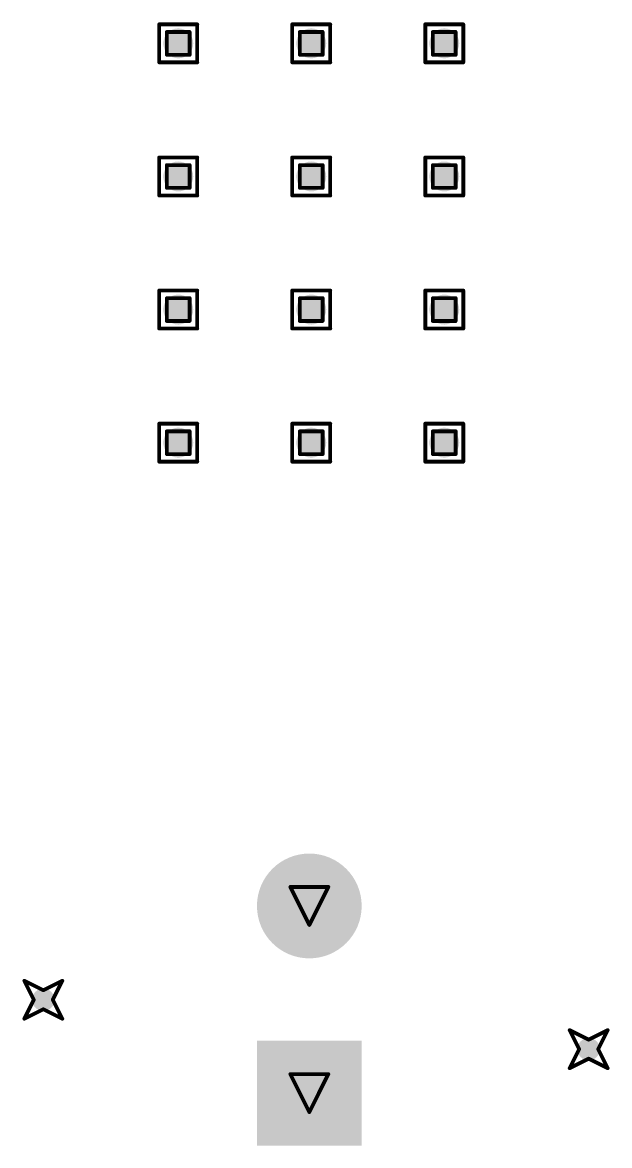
# Model space of a CAD drawing. Header units: millimetres. Extents: x -25 to 478, y -31 to 252.
# Drawn here: x 328.14 to 335.98, y 38.65 to 53.66 of the extents above; entities that cross this region are included whole.
import ezdxf

# ---------------------------------------------------------------- set-up
doc = ezdxf.new("R2010")
doc.units = ezdxf.units.MM
for name, color, linetype in [('DrillDrawing', 1, 'Continuous'), ('MultiLayer', 9, 'Continuous'), ('PadHoleLayer', 156, 'Continuous'), ('ViaHoleLayer', 16, 'Continuous')]:
    doc.layers.add(name, color=color, linetype=linetype)

# ---------------------------------------------------------------- blocks, each defined once
blk = doc.blocks.new('JST_B2B_EH_A_525')
at = {"layer": 'MultiLayer'}
blk.add_hatch(color=9, dxfattribs=at).paths.add_polyline_path([(-1.95, 0.7), (-0.55, 0.7), (-0.55, -0.7), (-1.95, -0.7)])
h = blk.add_hatch(color=9, dxfattribs=at)
edge = h.paths.add_edge_path()
edge.add_arc((1.25, 0), 0.7, 0, 360)
at = {"layer": 'PadHoleLayer'}
h = blk.add_hatch(color=156, dxfattribs=at)
edge = h.paths.add_edge_path()
edge.add_arc((-1.25, 0), 0.45, 0, 360)
h = blk.add_hatch(color=156, dxfattribs=at)
edge = h.paths.add_edge_path()
edge.add_arc((1.25, 0), 0.45, 0, 360)

msp = doc.modelspace()

# ---------------------------------------------------------------- hatches: boundary and pattern name
at = {"layer": 'ViaHoleLayer'}
h = msp.add_hatch(color=16, dxfattribs=at)
edge = h.paths.add_edge_path()
edge.add_arc((330.218, 53.377), 0.2, 0, 360)
h = msp.add_hatch(color=16, dxfattribs=at)
edge = h.paths.add_edge_path()
edge.add_arc((331.996, 53.377), 0.2, 0, 360)
h = msp.add_hatch(color=16, dxfattribs=at)
edge = h.paths.add_edge_path()
edge.add_arc((333.774, 53.377), 0.2, 0, 360)
h = msp.add_hatch(color=16, dxfattribs=at)
edge = h.paths.add_edge_path()
edge.add_arc((330.218, 51.599), 0.2, 0, 360)
h = msp.add_hatch(color=16, dxfattribs=at)
edge = h.paths.add_edge_path()
edge.add_arc((331.996, 51.599), 0.2, 0, 360)
h = msp.add_hatch(color=16, dxfattribs=at)
edge = h.paths.add_edge_path()
edge.add_arc((333.774, 51.599), 0.2, 0, 360)
h = msp.add_hatch(color=16, dxfattribs=at)
edge = h.paths.add_edge_path()
edge.add_arc((330.218, 49.821), 0.2, 0, 360)
h = msp.add_hatch(color=16, dxfattribs=at)
edge = h.paths.add_edge_path()
edge.add_arc((331.996, 49.821), 0.2, 0, 360)
h = msp.add_hatch(color=16, dxfattribs=at)
edge = h.paths.add_edge_path()
edge.add_arc((333.774, 49.821), 0.2, 0, 360)
h = msp.add_hatch(color=16, dxfattribs=at)
edge = h.paths.add_edge_path()
edge.add_arc((330.218, 48.043), 0.2, 0, 360)
h = msp.add_hatch(color=16, dxfattribs=at)
edge = h.paths.add_edge_path()
edge.add_arc((331.996, 48.043), 0.2, 0, 360)
h = msp.add_hatch(color=16, dxfattribs=at)
edge = h.paths.add_edge_path()
edge.add_arc((333.774, 48.043), 0.2, 0, 360)
h = msp.add_hatch(color=16, dxfattribs=at)
edge = h.paths.add_edge_path()
edge.add_arc((328.414, 40.601), 0.15, 0, 360)
h = msp.add_hatch(color=16, dxfattribs=at)
edge = h.paths.add_edge_path()
edge.add_arc((335.704, 39.941), 0.15, 0, 360)

# ---------------------------------------------------------------- linework, layer by layer
at = {"layer": 'DrillDrawing', "const_width": 0.0508}
for points in [[(329.964, 53.631), (330.472, 53.631)], [(329.964, 53.123), (329.964, 53.631)], [(330.472, 53.123), (330.472, 53.631)], [(331.742, 53.631), (332.25, 53.631)], [(331.742, 53.123), (331.742, 53.631)], [(332.25, 53.123), (332.25, 53.631)], [(333.52, 53.631), (334.028, 53.631)], [(333.52, 53.123), (333.52, 53.631)], [(334.028, 53.123), (334.028, 53.631)], [(330.065, 53.529), (330.37, 53.529)], [(330.065, 53.224), (330.065, 53.529)], [(330.37, 53.224), (330.37, 53.529)], [(331.843, 53.529), (332.148, 53.529)], [(331.843, 53.224), (331.843, 53.529)], [(332.148, 53.224), (332.148, 53.529)], [(333.621, 53.529), (333.926, 53.529)], [(333.621, 53.224), (333.621, 53.529)], [(333.926, 53.224), (333.926, 53.529)], [(329.964, 53.123), (330.472, 53.123)], [(330.065, 53.224), (330.37, 53.224)], [(331.742, 53.123), (332.25, 53.123)], [(331.843, 53.224), (332.148, 53.224)], [(333.52, 53.123), (334.028, 53.123)], [(333.621, 53.224), (333.926, 53.224)], [(329.964, 51.853), (330.472, 51.853)], [(329.964, 51.345), (329.964, 51.853)], [(330.065, 51.751), (330.37, 51.751)], [(330.065, 51.446), (330.065, 51.751)], [(330.37, 51.446), (330.37, 51.751)], [(330.472, 51.345), (330.472, 51.853)], [(331.742, 51.853), (332.25, 51.853)], [(331.742, 51.345), (331.742, 51.853)], [(331.843, 51.751), (332.148, 51.751)], [(331.843, 51.446), (331.843, 51.751)], [(332.148, 51.446), (332.148, 51.751)], [(332.25, 51.345), (332.25, 51.853)], [(333.52, 51.853), (334.028, 51.853)], [(333.52, 51.345), (333.52, 51.853)], [(333.621, 51.751), (333.926, 51.751)], [(333.621, 51.446), (333.621, 51.751)], [(333.926, 51.446), (333.926, 51.751)], [(334.028, 51.345), (334.028, 51.853)], [(330.065, 51.446), (330.37, 51.446)], [(331.843, 51.446), (332.148, 51.446)], [(333.621, 51.446), (333.926, 51.446)], [(329.964, 51.345), (330.472, 51.345)], [(331.742, 51.345), (332.25, 51.345)], [(333.52, 51.345), (334.028, 51.345)], [(329.964, 50.075), (330.472, 50.075)], [(329.964, 49.567), (329.964, 50.075)], [(330.065, 49.973), (330.37, 49.973)], [(330.065, 49.668), (330.065, 49.973)], [(330.37, 49.668), (330.37, 49.973)], [(330.472, 49.567), (330.472, 50.075)], [(331.742, 50.075), (332.25, 50.075)], [(331.742, 49.567), (331.742, 50.075)], [(331.843, 49.973), (332.148, 49.973)], [(331.843, 49.668), (331.843, 49.973)], [(332.148, 49.668), (332.148, 49.973)], [(332.25, 49.567), (332.25, 50.075)], [(333.52, 50.075), (334.028, 50.075)], [(333.52, 49.567), (333.52, 50.075)], [(333.621, 49.973), (333.926, 49.973)], [(333.621, 49.668), (333.621, 49.973)], [(333.926, 49.668), (333.926, 49.973)], [(334.028, 49.567), (334.028, 50.075)], [(330.065, 49.668), (330.37, 49.668)], [(331.843, 49.668), (332.148, 49.668)], [(333.621, 49.668), (333.926, 49.668)], [(329.964, 49.567), (330.472, 49.567)], [(331.742, 49.567), (332.25, 49.567)], [(333.52, 49.567), (334.028, 49.567)], [(329.964, 48.297), (330.472, 48.297)], [(329.964, 47.789), (329.964, 48.297)], [(330.472, 47.789), (330.472, 48.297)], [(331.742, 48.297), (332.25, 48.297)], [(331.742, 47.789), (331.742, 48.297)], [(332.25, 47.789), (332.25, 48.297)], [(333.52, 48.297), (334.028, 48.297)], [(333.52, 47.789), (333.52, 48.297)], [(334.028, 47.789), (334.028, 48.297)], [(330.065, 48.195), (330.37, 48.195)], [(330.065, 47.89), (330.065, 48.195)], [(330.37, 47.89), (330.37, 48.195)], [(331.843, 48.195), (332.148, 48.195)], [(331.843, 47.89), (331.843, 48.195)], [(332.148, 47.89), (332.148, 48.195)], [(333.621, 48.195), (333.926, 48.195)], [(333.621, 47.89), (333.621, 48.195)], [(333.926, 47.89), (333.926, 48.195)], [(330.065, 47.89), (330.37, 47.89)], [(331.843, 47.89), (332.148, 47.89)], [(333.621, 47.89), (333.926, 47.89)], [(329.964, 47.789), (330.472, 47.789)], [(331.742, 47.789), (332.25, 47.789)], [(333.52, 47.789), (334.028, 47.789)], [(331.716, 42.108), (332.224, 42.108)], [(331.716, 42.108), (331.97, 41.6)], [(331.97, 41.6), (332.224, 42.108)], [(328.16, 40.855), (328.414, 40.728)], [(328.16, 40.855), (328.287, 40.601)], [(328.414, 40.728), (328.668, 40.855)], [(328.541, 40.601), (328.668, 40.855)], [(328.16, 40.347), (328.287, 40.601)], [(328.541, 40.601), (328.668, 40.347)], [(328.16, 40.347), (328.414, 40.474)], [(328.414, 40.474), (328.668, 40.347)], [(335.45, 40.195), (335.704, 40.068)], [(335.45, 40.195), (335.577, 39.941)], [(335.704, 40.068), (335.958, 40.195)], [(335.831, 39.941), (335.958, 40.195)], [(335.45, 39.687), (335.577, 39.941)], [(335.831, 39.941), (335.958, 39.687)], [(335.45, 39.687), (335.704, 39.814)], [(335.704, 39.814), (335.958, 39.687)], [(331.716, 39.608), (332.224, 39.608)], [(331.716, 39.608), (331.97, 39.1)], [(331.97, 39.1), (332.224, 39.608)]]:
    msp.add_lwpolyline(points, dxfattribs=at)
at = {"layer": 'DrillDrawing', "const_width": 0.0254}
for points in [[(329.951, 53.631, 1), (329.977, 53.631, 1)], [(329.951, 53.631, 1), (329.977, 53.631, 1)], [(330.459, 53.631, 1), (330.485, 53.631, 1)], [(330.459, 53.631, 1), (330.485, 53.631, 1)], [(331.729, 53.631, 1), (331.755, 53.631, 1)], [(331.729, 53.631, 1), (331.755, 53.631, 1)], [(332.237, 53.631, 1), (332.263, 53.631, 1)], [(332.237, 53.631, 1), (332.263, 53.631, 1)], [(333.507, 53.631, 1), (333.533, 53.631, 1)], [(333.507, 53.631, 1), (333.533, 53.631, 1)], [(334.015, 53.631, 1), (334.041, 53.631, 1)], [(334.015, 53.631, 1), (334.041, 53.631, 1)], [(330.053, 53.529, 1), (330.078, 53.529, 1)], [(330.053, 53.529, 1), (330.078, 53.529, 1)], [(330.358, 53.529, 1), (330.383, 53.529, 1)], [(330.358, 53.529, 1), (330.383, 53.529, 1)], [(331.831, 53.529, 1), (331.856, 53.529, 1)], [(331.831, 53.529, 1), (331.856, 53.529, 1)], [(332.136, 53.529, 1), (332.161, 53.529, 1)], [(332.136, 53.529, 1), (332.161, 53.529, 1)], [(333.609, 53.529, 1), (333.634, 53.529, 1)], [(333.609, 53.529, 1), (333.634, 53.529, 1)], [(333.914, 53.529, 1), (333.939, 53.529, 1)], [(333.914, 53.529, 1), (333.939, 53.529, 1)], [(329.951, 53.123, 1), (329.977, 53.123, 1)], [(329.951, 53.123, 1), (329.977, 53.123, 1)], [(330.053, 53.224, 1), (330.078, 53.224, 1)], [(330.053, 53.224, 1), (330.078, 53.224, 1)], [(330.358, 53.224, 1), (330.383, 53.224, 1)], [(330.358, 53.224, 1), (330.383, 53.224, 1)], [(330.459, 53.123, 1), (330.485, 53.123, 1)], [(330.459, 53.123, 1), (330.485, 53.123, 1)], [(331.729, 53.123, 1), (331.755, 53.123, 1)], [(331.729, 53.123, 1), (331.755, 53.123, 1)], [(331.831, 53.224, 1), (331.856, 53.224, 1)], [(331.831, 53.224, 1), (331.856, 53.224, 1)], [(332.136, 53.224, 1), (332.161, 53.224, 1)], [(332.136, 53.224, 1), (332.161, 53.224, 1)], [(332.237, 53.123, 1), (332.263, 53.123, 1)], [(332.237, 53.123, 1), (332.263, 53.123, 1)], [(333.507, 53.123, 1), (333.533, 53.123, 1)], [(333.507, 53.123, 1), (333.533, 53.123, 1)], [(333.609, 53.224, 1), (333.634, 53.224, 1)], [(333.609, 53.224, 1), (333.634, 53.224, 1)], [(333.914, 53.224, 1), (333.939, 53.224, 1)], [(333.914, 53.224, 1), (333.939, 53.224, 1)], [(334.015, 53.123, 1), (334.041, 53.123, 1)], [(334.015, 53.123, 1), (334.041, 53.123, 1)], [(329.951, 51.853, 1), (329.977, 51.853, 1)], [(329.951, 51.853, 1), (329.977, 51.853, 1)], [(330.053, 51.751, 1), (330.078, 51.751, 1)], [(330.053, 51.751, 1), (330.078, 51.751, 1)], [(330.358, 51.751, 1), (330.383, 51.751, 1)], [(330.358, 51.751, 1), (330.383, 51.751, 1)], [(330.459, 51.853, 1), (330.485, 51.853, 1)], [(330.459, 51.853, 1), (330.485, 51.853, 1)], [(331.729, 51.853, 1), (331.755, 51.853, 1)], [(331.729, 51.853, 1), (331.755, 51.853, 1)], [(331.831, 51.751, 1), (331.856, 51.751, 1)], [(331.831, 51.751, 1), (331.856, 51.751, 1)], [(332.136, 51.751, 1), (332.161, 51.751, 1)], [(332.136, 51.751, 1), (332.161, 51.751, 1)], [(332.237, 51.853, 1), (332.263, 51.853, 1)], [(332.237, 51.853, 1), (332.263, 51.853, 1)], [(333.507, 51.853, 1), (333.533, 51.853, 1)], [(333.507, 51.853, 1), (333.533, 51.853, 1)], [(333.609, 51.751, 1), (333.634, 51.751, 1)], [(333.609, 51.751, 1), (333.634, 51.751, 1)], [(333.914, 51.751, 1), (333.939, 51.751, 1)], [(333.914, 51.751, 1), (333.939, 51.751, 1)], [(334.015, 51.853, 1), (334.041, 51.853, 1)], [(334.015, 51.853, 1), (334.041, 51.853, 1)], [(330.053, 51.446, 1), (330.078, 51.446, 1)], [(330.053, 51.446, 1), (330.078, 51.446, 1)], [(330.358, 51.446, 1), (330.383, 51.446, 1)], [(330.358, 51.446, 1), (330.383, 51.446, 1)], [(331.831, 51.446, 1), (331.856, 51.446, 1)], [(331.831, 51.446, 1), (331.856, 51.446, 1)], [(332.136, 51.446, 1), (332.161, 51.446, 1)], [(332.136, 51.446, 1), (332.161, 51.446, 1)], [(333.609, 51.446, 1), (333.634, 51.446, 1)], [(333.609, 51.446, 1), (333.634, 51.446, 1)], [(333.914, 51.446, 1), (333.939, 51.446, 1)], [(333.914, 51.446, 1), (333.939, 51.446, 1)], [(329.951, 51.345, 1), (329.977, 51.345, 1)], [(329.951, 51.345, 1), (329.977, 51.345, 1)], [(330.459, 51.345, 1), (330.485, 51.345, 1)], [(330.459, 51.345, 1), (330.485, 51.345, 1)], [(331.729, 51.345, 1), (331.755, 51.345, 1)], [(331.729, 51.345, 1), (331.755, 51.345, 1)], [(332.237, 51.345, 1), (332.263, 51.345, 1)], [(332.237, 51.345, 1), (332.263, 51.345, 1)], [(333.507, 51.345, 1), (333.533, 51.345, 1)], [(333.507, 51.345, 1), (333.533, 51.345, 1)], [(334.015, 51.345, 1), (334.041, 51.345, 1)], [(334.015, 51.345, 1), (334.041, 51.345, 1)], [(329.951, 50.075, 1), (329.977, 50.075, 1)], [(329.951, 50.075, 1), (329.977, 50.075, 1)], [(330.053, 49.973, 1), (330.078, 49.973, 1)], [(330.053, 49.973, 1), (330.078, 49.973, 1)], [(330.358, 49.973, 1), (330.383, 49.973, 1)], [(330.358, 49.973, 1), (330.383, 49.973, 1)], [(330.459, 50.075, 1), (330.485, 50.075, 1)], [(330.459, 50.075, 1), (330.485, 50.075, 1)], [(331.729, 50.075, 1), (331.755, 50.075, 1)], [(331.729, 50.075, 1), (331.755, 50.075, 1)], [(331.831, 49.973, 1), (331.856, 49.973, 1)], [(331.831, 49.973, 1), (331.856, 49.973, 1)], [(332.136, 49.973, 1), (332.161, 49.973, 1)], [(332.136, 49.973, 1), (332.161, 49.973, 1)], [(332.237, 50.075, 1), (332.263, 50.075, 1)], [(332.237, 50.075, 1), (332.263, 50.075, 1)], [(333.507, 50.075, 1), (333.533, 50.075, 1)], [(333.507, 50.075, 1), (333.533, 50.075, 1)], [(333.609, 49.973, 1), (333.634, 49.973, 1)], [(333.609, 49.973, 1), (333.634, 49.973, 1)], [(333.914, 49.973, 1), (333.939, 49.973, 1)], [(333.914, 49.973, 1), (333.939, 49.973, 1)], [(334.015, 50.075, 1), (334.041, 50.075, 1)], [(334.015, 50.075, 1), (334.041, 50.075, 1)], [(330.053, 49.668, 1), (330.078, 49.668, 1)], [(330.053, 49.668, 1), (330.078, 49.668, 1)], [(330.358, 49.668, 1), (330.383, 49.668, 1)], [(330.358, 49.668, 1), (330.383, 49.668, 1)], [(331.831, 49.668, 1), (331.856, 49.668, 1)], [(331.831, 49.668, 1), (331.856, 49.668, 1)], [(332.136, 49.668, 1), (332.161, 49.668, 1)], [(332.136, 49.668, 1), (332.161, 49.668, 1)], [(333.609, 49.668, 1), (333.634, 49.668, 1)], [(333.609, 49.668, 1), (333.634, 49.668, 1)], [(333.914, 49.668, 1), (333.939, 49.668, 1)], [(333.914, 49.668, 1), (333.939, 49.668, 1)], [(329.951, 49.567, 1), (329.977, 49.567, 1)], [(329.951, 49.567, 1), (329.977, 49.567, 1)], [(330.459, 49.567, 1), (330.485, 49.567, 1)], [(330.459, 49.567, 1), (330.485, 49.567, 1)], [(331.729, 49.567, 1), (331.755, 49.567, 1)], [(331.729, 49.567, 1), (331.755, 49.567, 1)], [(332.237, 49.567, 1), (332.263, 49.567, 1)], [(332.237, 49.567, 1), (332.263, 49.567, 1)], [(333.507, 49.567, 1), (333.533, 49.567, 1)], [(333.507, 49.567, 1), (333.533, 49.567, 1)], [(334.015, 49.567, 1), (334.041, 49.567, 1)], [(334.015, 49.567, 1), (334.041, 49.567, 1)], [(329.951, 48.297, 1), (329.977, 48.297, 1)], [(329.951, 48.297, 1), (329.977, 48.297, 1)], [(330.459, 48.297, 1), (330.485, 48.297, 1)], [(330.459, 48.297, 1), (330.485, 48.297, 1)], [(331.729, 48.297, 1), (331.755, 48.297, 1)], [(331.729, 48.297, 1), (331.755, 48.297, 1)], [(332.237, 48.297, 1), (332.263, 48.297, 1)], [(332.237, 48.297, 1), (332.263, 48.297, 1)], [(333.507, 48.297, 1), (333.533, 48.297, 1)], [(333.507, 48.297, 1), (333.533, 48.297, 1)], [(334.015, 48.297, 1), (334.041, 48.297, 1)], [(334.015, 48.297, 1), (334.041, 48.297, 1)], [(330.053, 48.195, 1), (330.078, 48.195, 1)], [(330.053, 48.195, 1), (330.078, 48.195, 1)], [(330.358, 48.195, 1), (330.383, 48.195, 1)], [(330.358, 48.195, 1), (330.383, 48.195, 1)], [(331.831, 48.195, 1), (331.856, 48.195, 1)], [(331.831, 48.195, 1), (331.856, 48.195, 1)], [(332.136, 48.195, 1), (332.161, 48.195, 1)], [(332.136, 48.195, 1), (332.161, 48.195, 1)], [(333.609, 48.195, 1), (333.634, 48.195, 1)], [(333.609, 48.195, 1), (333.634, 48.195, 1)], [(333.914, 48.195, 1), (333.939, 48.195, 1)], [(333.914, 48.195, 1), (333.939, 48.195, 1)], [(330.053, 47.89, 1), (330.078, 47.89, 1)], [(330.053, 47.89, 1), (330.078, 47.89, 1)], [(330.358, 47.89, 1), (330.383, 47.89, 1)], [(330.358, 47.89, 1), (330.383, 47.89, 1)], [(331.831, 47.89, 1), (331.856, 47.89, 1)], [(331.831, 47.89, 1), (331.856, 47.89, 1)], [(332.136, 47.89, 1), (332.161, 47.89, 1)], [(332.136, 47.89, 1), (332.161, 47.89, 1)], [(333.609, 47.89, 1), (333.634, 47.89, 1)], [(333.609, 47.89, 1), (333.634, 47.89, 1)], [(333.914, 47.89, 1), (333.939, 47.89, 1)], [(333.914, 47.89, 1), (333.939, 47.89, 1)], [(329.951, 47.789, 1), (329.977, 47.789, 1)], [(329.951, 47.789, 1), (329.977, 47.789, 1)], [(330.459, 47.789, 1), (330.485, 47.789, 1)], [(330.459, 47.789, 1), (330.485, 47.789, 1)], [(331.729, 47.789, 1), (331.755, 47.789, 1)], [(331.729, 47.789, 1), (331.755, 47.789, 1)], [(332.237, 47.789, 1), (332.263, 47.789, 1)], [(332.237, 47.789, 1), (332.263, 47.789, 1)], [(333.507, 47.789, 1), (333.533, 47.789, 1)], [(333.507, 47.789, 1), (333.533, 47.789, 1)], [(334.015, 47.789, 1), (334.041, 47.789, 1)], [(334.015, 47.789, 1), (334.041, 47.789, 1)], [(331.704, 42.108, 1), (331.729, 42.108, 1)], [(331.704, 42.108, 1), (331.729, 42.108, 1)], [(332.212, 42.108, 1), (332.237, 42.108, 1)], [(332.212, 42.108, 1), (332.237, 42.108, 1)], [(331.958, 41.6, 1), (331.983, 41.6, 1)], [(331.958, 41.6, 1), (331.983, 41.6, 1)], [(328.148, 40.855, 1), (328.173, 40.855, 1)], [(328.148, 40.855, 1), (328.173, 40.855, 1)], [(328.656, 40.855, 1), (328.681, 40.855, 1)], [(328.656, 40.855, 1), (328.681, 40.855, 1)], [(328.402, 40.728, 1), (328.427, 40.728, 1)], [(328.402, 40.728, 1), (328.427, 40.728, 1)], [(328.275, 40.601, 1), (328.3, 40.601, 1)], [(328.275, 40.601, 1), (328.3, 40.601, 1)], [(328.529, 40.601, 1), (328.554, 40.601, 1)], [(328.529, 40.601, 1), (328.554, 40.601, 1)], [(328.148, 40.347, 1), (328.173, 40.347, 1)], [(328.148, 40.347, 1), (328.173, 40.347, 1)], [(328.402, 40.474, 1), (328.427, 40.474, 1)], [(328.402, 40.474, 1), (328.427, 40.474, 1)], [(328.656, 40.347, 1), (328.681, 40.347, 1)], [(328.656, 40.347, 1), (328.681, 40.347, 1)], [(335.438, 40.195, 1), (335.463, 40.195, 1)], [(335.438, 40.195, 1), (335.463, 40.195, 1)], [(335.946, 40.195, 1), (335.971, 40.195, 1)], [(335.946, 40.195, 1), (335.971, 40.195, 1)], [(335.692, 40.068, 1), (335.717, 40.068, 1)], [(335.692, 40.068, 1), (335.717, 40.068, 1)], [(335.565, 39.941, 1), (335.59, 39.941, 1)], [(335.565, 39.941, 1), (335.59, 39.941, 1)], [(335.819, 39.941, 1), (335.844, 39.941, 1)], [(335.819, 39.941, 1), (335.844, 39.941, 1)], [(335.692, 39.814, 1), (335.717, 39.814, 1)], [(335.692, 39.814, 1), (335.717, 39.814, 1)], [(331.704, 39.608, 1), (331.729, 39.608, 1)], [(331.704, 39.608, 1), (331.729, 39.608, 1)], [(332.212, 39.608, 1), (332.237, 39.608, 1)], [(332.212, 39.608, 1), (332.237, 39.608, 1)], [(335.438, 39.687, 1), (335.463, 39.687, 1)], [(335.438, 39.687, 1), (335.463, 39.687, 1)], [(335.946, 39.687, 1), (335.971, 39.687, 1)], [(335.946, 39.687, 1), (335.971, 39.687, 1)], [(331.958, 39.1, 1), (331.983, 39.1, 1)], [(331.958, 39.1, 1), (331.983, 39.1, 1)]]:
    msp.add_lwpolyline(points, format="xyb", close=True, dxfattribs=at)

# ---------------------------------------------------------------- block references
at = {"rotation": 90}
msp.add_blockref('JST_B2B_EH_A_525', (331.97, 40.604), dxfattribs=at)

doc.saveas('drawing.dxf')
